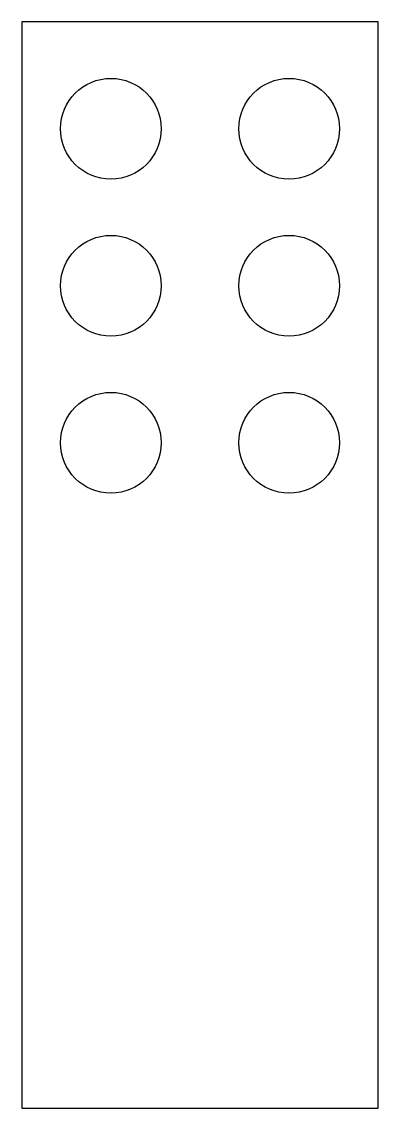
# Model space of a CAD drawing. Extents: x 0 to 200, y -609 to 0.
import ezdxf

# ---------------------------------------------------------------- set-up
doc = ezdxf.new("R2010")
doc.units = 0
doc.layers.get('0').update_dxf_attribs({"linetype": 'CONTINUOUS'})

msp = doc.modelspace()

# ---------------------------------------------------------------- linework, layer by layer
at = {"color": 7, "linetype": 'CONTINUOUS'}
for p, q in [((0, 0), (0, -609)), ((200, 0), (0, 0)), ((200, -609), (200, 0)), ((0, -609), (200, -609))]:
    msp.add_line(p, q, dxfattribs=at)
for centre in [(50, -60), (150, -60), (50, -148), (150, -148), (50, -236), (150, -236)]:
    msp.add_circle(centre, 28.25, dxfattribs=at)

doc.saveas('drawing.dxf')
